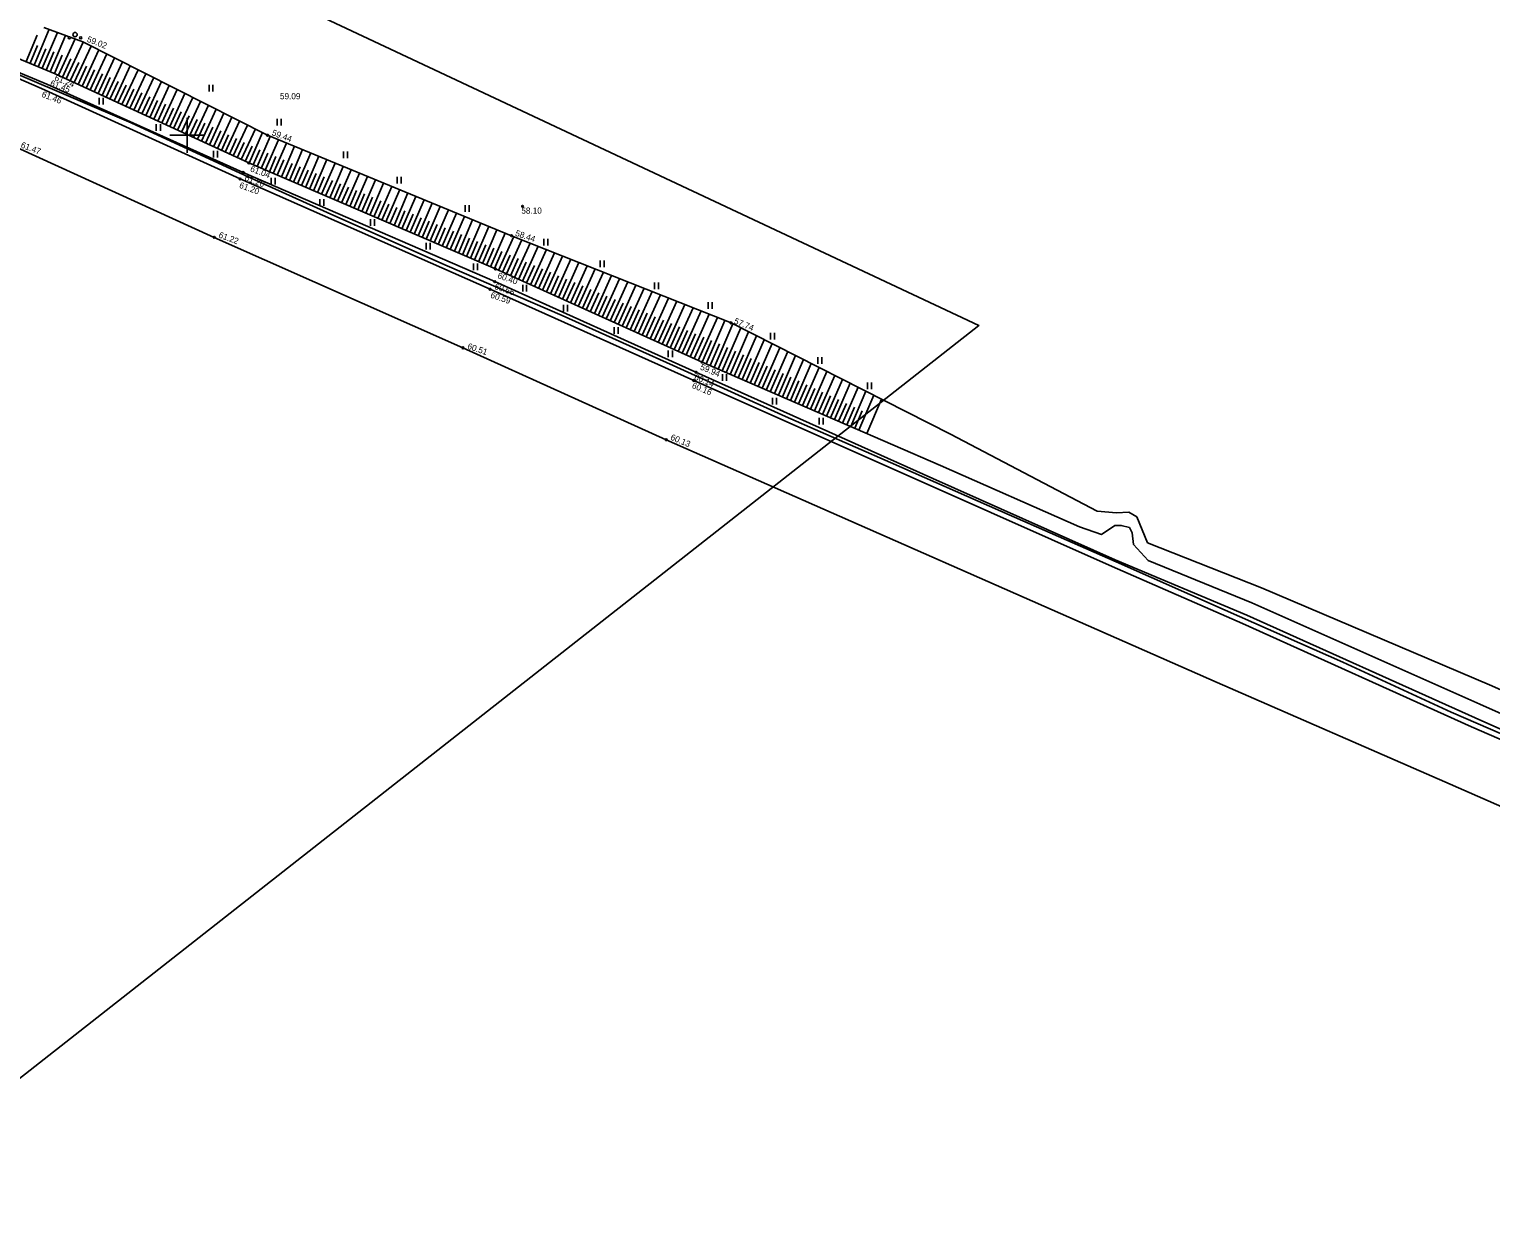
# Model space of a CAD drawing. Extents: x 643039 to 644433, y 6455517 to 6456148.
# Drawn here: x 643482 to 643648.9, y 6455925.1 to 6456062.1 of the extents above; entities that cross this region are included whole.
import ezdxf

# ---------------------------------------------------------------- set-up
doc = ezdxf.new("R2010")
doc.units = 0
for name, color, linetype in [('HALJASTUS', 7, 'Continuous'), ('KORGUS', 7, 'Continuous'), ('MOOTPIIR', 7, 'Continuous'), ('PUU', 7, 'Continuous'), ('RELJEEF', 7, 'Continuous'), ('SITRASS', 7, 'Continuous'), ('TEE', 7, 'Continuous'), ('VORK', 7, 'Continuous')]:
    doc.layers.add(name, color=color, linetype=linetype)

msp = doc.modelspace()

# ---------------------------------------------------------------- linework, layer by layer
at = {"layer": 'HALJASTUS'}
for p, q in [((643502.49, 6456055.77), (643502.49, 6456055.01)), ((643502.94, 6456055.77), (643502.94, 6456055.01)), ((643489.95, 6456054.27), (643489.95, 6456053.51)), ((643490.4, 6456054.27), (643490.4, 6456053.51)), ((643510.27, 6456051.88), (643510.27, 6456051.12)), ((643510.72, 6456051.88), (643510.72, 6456051.12)), ((643496.47, 6456051.25), (643496.47, 6456050.49)), ((643496.93, 6456051.25), (643496.93, 6456050.49)), ((643503, 6456048.23), (643503, 6456047.47)), ((643503.45, 6456048.23), (643503.45, 6456047.47)), ((643517.85, 6456048.13), (643517.85, 6456047.37)), ((643518.3, 6456048.13), (643518.3, 6456047.37)), ((643509.6, 6456045.13), (643509.6, 6456044.37)), ((643510.06, 6456045.13), (643510.06, 6456044.37)), ((643523.98, 6456045.23), (643523.98, 6456044.47)), ((643524.43, 6456045.23), (643524.43, 6456044.47)), ((643515.15, 6456042.68), (643515.15, 6456041.92)), ((643515.61, 6456042.68), (643515.61, 6456041.92)), ((643531.76, 6456042), (643531.76, 6456041.24)), ((643532.21, 6456042), (643532.21, 6456041.24)), ((643520.94, 6456040.4), (643520.94, 6456039.64)), ((643521.4, 6456040.4), (643521.4, 6456039.64)), ((643540.72, 6456038.17), (643540.72, 6456037.41)), ((643541.18, 6456038.17), (643541.18, 6456037.41)), ((643527.3, 6456037.71), (643527.3, 6456036.95)), ((643527.76, 6456037.71), (643527.76, 6456036.95)), ((643532.69, 6456035.34), (643532.69, 6456034.58)), ((643533.14, 6456035.34), (643533.14, 6456034.58)), ((643547.18, 6456035.67), (643547.18, 6456034.91)), ((643547.64, 6456035.67), (643547.64, 6456034.91)), ((643553.38, 6456033.16), (643553.38, 6456032.4)), ((643553.83, 6456033.16), (643553.83, 6456032.4)), ((643538.32, 6456032.9), (643538.32, 6456032.14)), ((643538.77, 6456032.9), (643538.77, 6456032.14)), ((643542.96, 6456030.61), (643542.96, 6456029.85)), ((643543.42, 6456030.61), (643543.42, 6456029.85)), ((643559.51, 6456030.92), (643559.51, 6456030.16)), ((643559.97, 6456030.92), (643559.97, 6456030.16)), ((643548.76, 6456028.08), (643548.76, 6456027.32)), ((643549.21, 6456028.08), (643549.21, 6456027.32)), ((643566.63, 6456027.43), (643566.63, 6456026.67)), ((643567.08, 6456027.43), (643567.08, 6456026.67)), ((643554.95, 6456025.39), (643554.95, 6456024.63)), ((643555.41, 6456025.39), (643555.41, 6456024.63)), ((643572.03, 6456024.66), (643572.03, 6456023.9)), ((643572.49, 6456024.66), (643572.49, 6456023.9)), ((643561.15, 6456022.7), (643561.15, 6456021.94)), ((643561.61, 6456022.7), (643561.61, 6456021.94)), ((643577.7, 6456021.76), (643577.7, 6456021)), ((643578.16, 6456021.76), (643578.16, 6456021)), ((643566.86, 6456020.01), (643566.86, 6456019.25)), ((643567.32, 6456020.01), (643567.32, 6456019.25)), ((643572.17, 6456017.72), (643572.17, 6456016.96)), ((643572.62, 6456017.72), (643572.62, 6456016.96))]:
    msp.add_line(p, q, dxfattribs=at)
at = {"layer": 'KORGUS'}
for centre in [(643509.17, 6456050), (643507.03, 6456046.83), (643506.05, 6456045), (643506.39, 6456045.74), (643538.3, 6456041.88), (643503.09, 6456038.33), (643537.04, 6456038.52), (643535.21, 6456034.72), (643535.13, 6456033.27), (643534.59, 6456032.4), (643562.11, 6456028.57), (643531.49, 6456025.71), (643558.11, 6456022.92), (643558.8, 6456024.08), (643557.86, 6456021.98), (643554.71, 6456015.21)]:
    msp.add_circle(centre, 0.1, dxfattribs=at)
at = {"layer": 'MOOTPIIR'}
msp.add_lwpolyline([(643254.03, 6455825.61), (643379.39, 6456064.9), (643388.59, 6456081.77), (643413.82, 6456111.23), (643590.42, 6456028.27), (643318.07, 6455814.48)], close=True, dxfattribs=at)
at = {"layer": 'PUU'}
for centre, radius in [((643487.19, 6456061.49), 0.25), ((643486.54, 6456061.12), 0.125), ((643487.84, 6456061.12), 0.125)]:
    msp.add_circle(centre, radius, dxfattribs=at)
at = {"layer": 'RELJEEF'}
for points in [[(643482.86, 6456061.42), (643481.6, 6456058.41)], [(643484.23, 6456062.1), (643482.52, 6456058.02)], [(643485.17, 6456061.75), (643483.44, 6456057.64)], [(643672.68, 6455976.64), (643648.74, 6455987.21), (643622.7, 6455998.3), (643609.68, 6456003.44), (643608.45, 6456006.4), (643607.56, 6456006.94), (643606.13, 6456006.85), (643603.94, 6456007.05), (643587.19, 6456015.84), (643562.11, 6456028.57), (643537.04, 6456038.52), (643509.17, 6456050), (643488.08, 6456060.67), (643483.63, 6456062.32)], [(643486.11, 6456061.4), (643484.36, 6456057.25)], [(643482.91, 6456060.24), (643482.06, 6456058.22)], [(643483.84, 6456059.88), (643482.98, 6456057.83)], [(643487.19, 6456061), (643485.28, 6456056.85)], [(643488.13, 6456060.64), (643486.19, 6456056.43)], [(643489.02, 6456060.19), (643487.1, 6456056.01)], [(643489.92, 6456059.74), (643488.01, 6456055.6)], [(643480.63, 6456058.82), (643484.92, 6456057.02), (643507.03, 6456046.83), (643535.21, 6456034.72), (643558.8, 6456024.08), (643586.05, 6456012.27), (643601.91, 6456005.26), (643604.42, 6456004.4), (643605.95, 6456005.42), (643606.69, 6456005.42), (643607.61, 6456005.19), (643607.93, 6456004.56), (643608.07, 6456003.26), (643609.77, 6456001.43), (643621.59, 6455996.6), (643647.65, 6455985.02), (643670.66, 6455974.77)], [(643484.77, 6456059.51), (643483.9, 6456057.44)], [(643485.7, 6456059.14), (643484.83, 6456057.06)], [(643486.7, 6456058.73), (643485.74, 6456056.64)], [(643487.61, 6456058.32), (643486.64, 6456056.22)], [(643490.81, 6456059.29), (643488.91, 6456055.18)], [(643491.7, 6456058.84), (643489.82, 6456054.76)], [(643492.59, 6456058.38), (643490.73, 6456054.34)], [(643488.51, 6456057.88), (643487.55, 6456055.8)], [(643489.41, 6456057.45), (643488.46, 6456055.39)], [(643490.31, 6456057.01), (643489.37, 6456054.97)], [(643491.21, 6456056.58), (643490.28, 6456054.55)], [(643493.49, 6456057.93), (643491.64, 6456053.92)], [(643494.38, 6456057.48), (643492.55, 6456053.5)], [(643495.27, 6456057.03), (643493.46, 6456053.08)], [(643496.17, 6456056.58), (643494.36, 6456052.67)], [(643492.11, 6456056.14), (643491.18, 6456054.13)], [(643493.01, 6456055.71), (643492.09, 6456053.71)], [(643493.91, 6456055.27), (643493, 6456053.29)], [(643494.81, 6456054.84), (643493.91, 6456052.87)], [(643497.06, 6456056.13), (643495.27, 6456052.25)], [(643497.95, 6456055.68), (643496.18, 6456051.83)], [(643498.85, 6456055.22), (643497.09, 6456051.41)], [(643499.74, 6456054.77), (643498, 6456050.99)], [(643495.72, 6456054.4), (643494.82, 6456052.46)], [(643496.62, 6456053.97), (643495.73, 6456052.04)], [(643497.52, 6456053.53), (643496.63, 6456051.62)], [(643498.42, 6456053.1), (643497.54, 6456051.2)], [(643500.63, 6456054.32), (643498.9, 6456050.57)], [(643501.52, 6456053.87), (643499.81, 6456050.15)], [(643502.42, 6456053.42), (643500.72, 6456049.74)], [(643503.31, 6456052.97), (643501.63, 6456049.32)], [(643499.32, 6456052.66), (643498.45, 6456050.78)], [(643500.22, 6456052.23), (643499.36, 6456050.36)], [(643501.12, 6456051.79), (643500.27, 6456049.94)], [(643502.02, 6456051.36), (643501.17, 6456049.53)], [(643504.2, 6456052.51), (643502.54, 6456048.9)], [(643505.1, 6456052.06), (643503.45, 6456048.48)], [(643505.99, 6456051.61), (643504.35, 6456048.06)], [(643502.92, 6456050.92), (643502.08, 6456049.11)], [(643503.82, 6456050.49), (643502.99, 6456048.69)], [(643504.72, 6456050.05), (643503.9, 6456048.27)], [(643505.62, 6456049.62), (643504.81, 6456047.85)], [(643506.88, 6456051.16), (643505.26, 6456047.64)], [(643507.78, 6456050.71), (643506.17, 6456047.22)], [(643508.58, 6456050.3), (643507.08, 6456046.81)], [(643509.48, 6456049.87), (643508, 6456046.41)], [(643506.52, 6456049.18), (643505.72, 6456047.43)], [(643507.42, 6456048.75), (643506.62, 6456047.01)], [(643508.28, 6456048.34), (643507.54, 6456046.61)], [(643509.2, 6456047.95), (643508.46, 6456046.21)], [(643510.41, 6456049.49), (643508.92, 6456046.02)], [(643511.33, 6456049.11), (643509.83, 6456045.62)], [(643512.26, 6456048.73), (643510.75, 6456045.23)], [(643513.18, 6456048.35), (643511.67, 6456044.83)], [(643514.11, 6456047.97), (643512.59, 6456044.44)], [(643510.12, 6456047.56), (643509.38, 6456045.82)], [(643511.05, 6456047.17), (643510.29, 6456045.42)], [(643511.97, 6456046.78), (643511.21, 6456045.03)], [(643512.89, 6456046.4), (643512.13, 6456044.63)], [(643515.03, 6456047.59), (643513.51, 6456044.04)], [(643515.96, 6456047.21), (643514.43, 6456043.65)], [(643516.88, 6456046.82), (643515.35, 6456043.25)], [(643517.81, 6456046.44), (643516.27, 6456042.86)], [(643513.81, 6456046.01), (643513.05, 6456044.24)], [(643514.73, 6456045.62), (643513.97, 6456043.85)], [(643515.65, 6456045.23), (643514.89, 6456043.45)], [(643516.58, 6456044.84), (643515.81, 6456043.06)], [(643518.73, 6456046.06), (643517.18, 6456042.46)], [(643519.66, 6456045.68), (643518.1, 6456042.07)], [(643520.58, 6456045.3), (643519.02, 6456041.67)], [(643521.51, 6456044.92), (643519.94, 6456041.28)], [(643517.5, 6456044.46), (643516.73, 6456042.66)], [(643518.42, 6456044.07), (643517.64, 6456042.27)], [(643519.34, 6456043.68), (643518.56, 6456041.87)], [(643520.26, 6456043.29), (643519.48, 6456041.48)], [(643522.43, 6456044.54), (643520.86, 6456040.88)], [(643523.36, 6456044.16), (643521.78, 6456040.49)], [(643524.28, 6456043.78), (643522.7, 6456040.09)], [(643525.2, 6456043.4), (643523.62, 6456039.7)], [(643526.13, 6456043.01), (643524.53, 6456039.3)], [(643521.18, 6456042.91), (643520.4, 6456041.08)], [(643522.11, 6456042.52), (643521.32, 6456040.69)], [(643523.03, 6456042.13), (643522.24, 6456040.29)], [(643523.95, 6456041.74), (643523.16, 6456039.9)], [(643524.87, 6456041.35), (643524.08, 6456039.5)], [(643527.05, 6456042.63), (643525.45, 6456038.91)], [(643527.98, 6456042.25), (643526.37, 6456038.51)], [(643528.9, 6456041.87), (643527.29, 6456038.12)], [(643529.83, 6456041.49), (643528.21, 6456037.72)], [(643525.79, 6456040.97), (643524.99, 6456039.11)], [(643526.71, 6456040.58), (643525.91, 6456038.71)], [(643527.64, 6456040.19), (643526.83, 6456038.32)], [(643528.56, 6456039.8), (643527.75, 6456037.92)], [(643530.75, 6456041.11), (643529.13, 6456037.33)], [(643531.68, 6456040.73), (643530.05, 6456036.94)], [(643532.6, 6456040.35), (643530.97, 6456036.54)], [(643533.53, 6456039.97), (643531.88, 6456036.15)], [(643529.48, 6456039.41), (643528.67, 6456037.53)], [(643530.4, 6456039.03), (643529.59, 6456037.13)], [(643531.32, 6456038.64), (643530.51, 6456036.74)], [(643532.24, 6456038.25), (643531.43, 6456036.34)], [(643534.45, 6456039.58), (643532.8, 6456035.75)], [(643535.38, 6456039.2), (643533.72, 6456035.36)], [(643536.3, 6456038.82), (643534.64, 6456034.96)], [(643537.3, 6456038.42), (643535.56, 6456034.56)], [(643538.23, 6456038.05), (643536.47, 6456034.15)], [(643533.17, 6456037.86), (643532.34, 6456035.95)], [(643534.09, 6456037.47), (643533.26, 6456035.55)], [(643535.01, 6456037.09), (643534.18, 6456035.16)], [(643535.93, 6456036.7), (643535.1, 6456034.76)], [(643536.89, 6456036.29), (643536.01, 6456034.35)], [(643539.16, 6456037.68), (643537.38, 6456033.74)], [(643540.09, 6456037.31), (643538.29, 6456033.33)], [(643541.02, 6456036.94), (643539.2, 6456032.91)], [(643541.95, 6456036.57), (643540.11, 6456032.5)], [(643537.81, 6456035.9), (643536.92, 6456033.94)], [(643538.73, 6456035.51), (643537.84, 6456033.53)], [(643539.65, 6456035.12), (643538.75, 6456033.12)], [(643540.57, 6456034.73), (643539.66, 6456032.71)], [(643542.88, 6456036.2), (643541.03, 6456032.09)], [(643543.81, 6456035.83), (643541.94, 6456031.68)], [(643544.74, 6456035.46), (643542.85, 6456031.27)], [(643545.67, 6456035.09), (643543.76, 6456030.86)], [(643546.6, 6456034.72), (643544.67, 6456030.45)], [(643541.49, 6456034.34), (643540.57, 6456032.3)], [(643542.41, 6456033.95), (643541.48, 6456031.89)], [(643543.33, 6456033.56), (643542.39, 6456031.48)], [(643544.26, 6456033.17), (643543.3, 6456031.06)], [(643547.53, 6456034.35), (643545.58, 6456030.04)], [(643548.46, 6456033.98), (643546.5, 6456029.62)], [(643549.39, 6456033.61), (643547.41, 6456029.21)], [(643550.32, 6456033.25), (643548.32, 6456028.8)], [(643545.18, 6456032.78), (643544.22, 6456030.65)], [(643546.1, 6456032.39), (643545.13, 6456030.24)], [(643547.02, 6456032), (643546.04, 6456029.83)], [(643547.94, 6456031.61), (643546.95, 6456029.42)], [(643551.25, 6456032.88), (643549.23, 6456028.39)], [(643552.18, 6456032.51), (643550.14, 6456027.98)], [(643553.11, 6456032.14), (643551.05, 6456027.57)], [(643554.04, 6456031.77), (643551.96, 6456027.16)], [(643554.97, 6456031.4), (643552.88, 6456026.75)], [(643548.86, 6456031.22), (643547.86, 6456029.01)], [(643549.78, 6456030.83), (643548.77, 6456028.6)], [(643550.7, 6456030.44), (643549.69, 6456028.19)], [(643551.62, 6456030.05), (643550.6, 6456027.77)], [(643552.54, 6456029.66), (643551.51, 6456027.36)], [(643555.91, 6456031.03), (643553.79, 6456026.33)], [(643556.84, 6456030.66), (643554.7, 6456025.92)], [(643557.77, 6456030.29), (643555.61, 6456025.51)], [(643558.7, 6456029.92), (643556.52, 6456025.1)], [(643553.46, 6456029.27), (643552.42, 6456026.95)], [(643554.39, 6456028.88), (643553.33, 6456026.54)], [(643555.31, 6456028.49), (643554.24, 6456026.13)], [(643556.23, 6456028.1), (643555.15, 6456025.72)], [(643559.63, 6456029.55), (643557.43, 6456024.69)], [(643560.56, 6456029.18), (643558.34, 6456024.28)], [(643561.41, 6456028.84), (643559.26, 6456023.87)], [(643562.33, 6456028.45), (643560.18, 6456023.48)], [(643563.23, 6456028), (643561.09, 6456023.08)], [(643557.15, 6456027.71), (643556.07, 6456025.31)], [(643558.07, 6456027.32), (643556.98, 6456024.9)], [(643558.99, 6456026.93), (643557.89, 6456024.48)], [(643559.87, 6456026.55), (643558.8, 6456024.07)], [(643564.12, 6456027.55), (643562.01, 6456022.68)], [(643565.01, 6456027.09), (643562.93, 6456022.28)], [(643565.91, 6456026.64), (643563.85, 6456021.89)], [(643560.8, 6456026.17), (643559.72, 6456023.68)], [(643561.71, 6456025.75), (643560.64, 6456023.28)], [(643562.61, 6456025.33), (643561.55, 6456022.88)], [(643563.52, 6456024.9), (643562.47, 6456022.48)], [(643566.8, 6456026.19), (643564.77, 6456021.49)], [(643567.69, 6456025.73), (643565.68, 6456021.09)], [(643568.59, 6456025.28), (643566.6, 6456020.7)], [(643569.48, 6456024.83), (643567.52, 6456020.3)], [(643564.42, 6456024.48), (643563.39, 6456022.09)], [(643565.33, 6456024.05), (643564.31, 6456021.69)], [(643566.24, 6456023.63), (643565.22, 6456021.29)], [(643567.14, 6456023.2), (643566.14, 6456020.89)], [(643570.37, 6456024.38), (643568.44, 6456019.9)], [(643571.27, 6456023.92), (643569.35, 6456019.5)], [(643572.16, 6456023.47), (643570.27, 6456019.11)], [(643573.05, 6456023.02), (643571.19, 6456018.71)], [(643568.05, 6456022.78), (643567.06, 6456020.5)], [(643568.95, 6456022.35), (643567.98, 6456020.1)], [(643569.86, 6456021.93), (643568.9, 6456019.7)], [(643570.76, 6456021.5), (643569.81, 6456019.3)], [(643573.95, 6456022.56), (643572.11, 6456018.31)], [(643574.84, 6456022.11), (643573.02, 6456017.91)], [(643575.73, 6456021.66), (643573.94, 6456017.52)], [(643571.67, 6456021.07), (643570.73, 6456018.91)], [(643572.57, 6456020.65), (643571.65, 6456018.51)], [(643573.48, 6456020.22), (643572.57, 6456018.11)], [(643574.39, 6456019.8), (643573.48, 6456017.71)], [(643576.63, 6456021.2), (643574.86, 6456017.12)], [(643577.52, 6456020.75), (643575.78, 6456016.72)], [(643578.42, 6456020.3), (643576.69, 6456016.32)], [(643579.31, 6456019.84), (643577.61, 6456015.93)], [(643575.29, 6456019.37), (643574.4, 6456017.32)], [(643576.2, 6456018.95), (643575.32, 6456016.92)], [(643577.1, 6456018.52), (643576.24, 6456016.52)]]:
    msp.add_lwpolyline(points, dxfattribs=at)
at = {"layer": 'SITRASS'}
msp.add_lwpolyline([(643657.32, 6455978.48), (643644.36, 6455984.1), (643631.99, 6455989.81), (643618.56, 6455995.76), (643606.11, 6456001.26), (643592.92, 6456007.05), (643580.33, 6456012.63), (643568.34, 6456017.86), (643555.51, 6456023.69), (643542.84, 6456029.42), (643529.68, 6456035.09), (643516.75, 6456040.83), (643506.53, 6456045.44), (643493.59, 6456051.41), (643480.71, 6456056.93)], dxfattribs=at)
at = {"layer": 'TEE'}
for points in [[(643479.57, 6456056.96), (643483.37, 6456055.33), (643506.05, 6456045), (643534.59, 6456032.4), (643557.86, 6456021.98), (643584.87, 6456009.98), (643605.65, 6456000.73), (643620.54, 6455994.21), (643646.7, 6455982.43), (643669.48, 6455972.51), (643690.44, 6455963.2), (643706.53, 6455956.14), (643730.14, 6455946.04), (643756.19, 6455934.83), (643767.14, 6455930.13), (643786.74, 6455922.48), (643807.85, 6455914.38), (643834.76, 6455904.54)], [(643790.5, 6455934.39), (643788.03, 6455930.43), (643784.9, 6455927.07), (643783.34, 6455926.82), (643778.52, 6455927.62), (643774.56, 6455928.78), (643767.53, 6455931.49), (643756.39, 6455935.73), (643730.35, 6455946.79), (643706.95, 6455956.92), (643690.94, 6455964.12), (643669.94, 6455973.29), (643647.11, 6455983.43), (643621.02, 6455995.18), (643605.99, 6456001.5), (643585.17, 6456010.79), (643558.11, 6456022.92), (643535.13, 6456033.27), (643506.39, 6456045.74), (643483.96, 6456055.82), (643479.77, 6456057.6)], [(643476.47, 6456050.38), (643480.53, 6456048.59), (643503.09, 6456038.33), (643531.49, 6456025.71), (643554.71, 6456015.21), (643617.64, 6455987.48), (643643.63, 6455976.12), (643666.31, 6455966.21), (643704.38, 6455949.41), (643727.26, 6455939.72), (643753.93, 6455928.33), (643801.88, 6455908.5)]]:
    msp.add_lwpolyline(points, dxfattribs=at)
at = {"layer": 'VORK'}
for p, q in [((643500, 6456052), (643500, 6456048)), ((643498, 6456050), (643502, 6456050))]:
    msp.add_line(p, q, dxfattribs=at)

# ---------------------------------------------------------------- texts
at = {"layer": 'KORGUS'}
for s, rotation, p in [('59.02', 338.7151, (643488.48, 6456060.7)), ('61.24', 338.7151, (643484.78, 6456056.29)), ('61.46', 338.7151, (643483.31, 6456054.41)), ('61.45', 338.7151, (643484.28, 6456055.68)), ('59.44', 339.7011, (643509.6, 6456050.01)), ('61.47', 338.7151, (643480.93, 6456048.62)), ('61.04', 339.7011, (643507.13, 6456045.89)), ('61.20', 339.7011, (643505.88, 6456044.02)), ('61.20', 339.7011, (643506.49, 6456044.86)), ('61.22', 339.7011, (643503.52, 6456038.34)), ('58.44', 341.1391, (643537.4, 6456038.53)), ('60.56', 341.1391, (643535.03, 6456032.45)), ('60.40', 341.1391, (643535.38, 6456033.69)), ('60.59', 341.1391, (643534.57, 6456031.46)), ('57.74', 337.4255, (643562.38, 6456028.52)), ('60.51', 341.1391, (643531.94, 6456025.62)), ('59.94', 337.4255, (643558.52, 6456023.26)), ('60.16', 337.4255, (643557.58, 6456021.16)), ('60.14', 337.4255, (643557.84, 6456022.11)), ('60.13', 337.4255, (643555.13, 6456015.24))]:
    msp.add_text(s, height=0.7, rotation=rotation, dxfattribs=at).set_placement(p)
for s, p in [('59.09', (643510.59, 6456054.11)), ('58.10', (643538.16, 6456041.04))]:
    msp.add_text(s, height=0.7, dxfattribs=at).set_placement(p)

doc.saveas('drawing.dxf')
